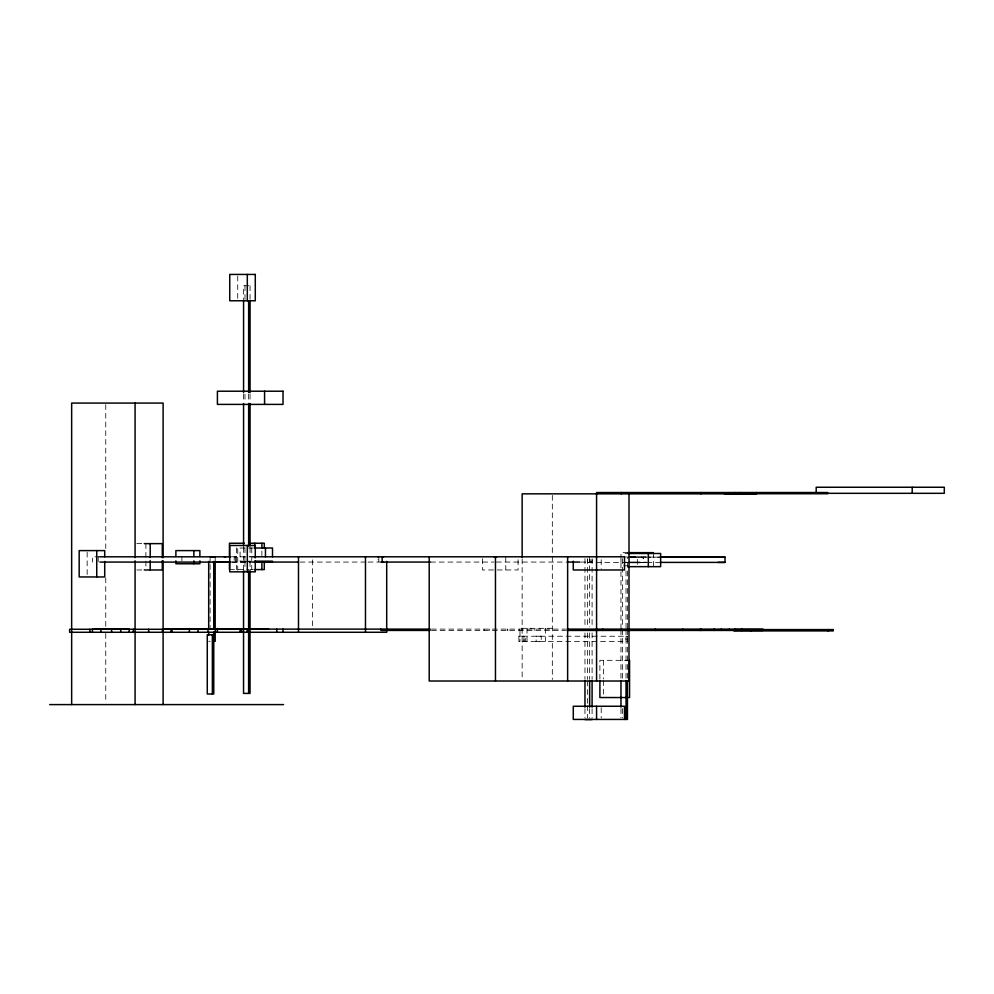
<?xml version="1.0" encoding="UTF-8"?>
<svg xmlns="http://www.w3.org/2000/svg" width="994" height="994" viewBox="0 0 994 994"><rect width="100%" height="100%" fill="white"/><g stroke="black" fill="none" stroke-linecap="round" stroke-linejoin="round"><path stroke-width="0.75" stroke-dasharray="4.97 3.73" d="M590.063 559.423L590.063 562.057L592.076 562.07L592.076 559.436M244.946 556.839L244.946 562.107L243.542 562.119L243.53 556.851L244.946 556.839L244.984 547.508M627.438 636.247L626.034 636.259L626.034 641.528L627.438 641.515L627.438 636.247L518.918 636.222L518.918 641.49L627.438 641.515M646.336 556.988L643.193 557L643.205 562.269L646.336 562.269L640.409 562.269M587.417 559.771L587.417 562.405L592.076 562.393L592.076 559.759M518.918 636.222L525.354 636.21L525.354 641.478L518.918 641.49M248.786 285.75L243.567 285.75L243.567 299.691M136.812 543.631L142.887 543.631M253.52 548.005L240.076 548.005L240.076 561.175L250.525 561.175M628.009 552.639L620.964 552.639L620.964 628.171M625.04 553.496L628.146 553.496M99.897 556.802L92.517 556.814L92.529 562.082M231.577 556.789L251.022 556.851M624.095 556.988L627.45 557L627.45 628.171M640.397 556.988L658.537 557.125M659.258 557.149L640.745 557.149L643.205 557.137L643.205 562.405L640.745 562.418L659.258 562.418M248.761 561.598L243.542 561.598L243.542 570.904M231.59 562.057L250.811 562.095M299.964 562.07L366.649 562.07M368.066 562.057L383.572 562.057M430.526 562.07L493.919 562.07M496.366 562.057L565.971 562.07M580.844 562.057L592.076 562.07M231.788 562.107L251.022 562.119M624.095 562.269L627.065 562.269M587.417 562.405L627.636 562.393M623.785 565.81L628.009 565.81M229.44 569.587L248.848 569.587M249.929 569.587L253.333 569.587M136.812 569.972L142.887 569.972M552.403 628.32L519.974 628.32L519.974 641.49M431.421 629.115L565.561 629.115M431.421 630.432L565.561 630.432M208.69 641.329L210.094 641.329M629.562 660.327L599.891 660.327L599.891 678.939M215.176 556.826L215.176 560.778M620.964 559.634L620.964 562.269M378.826 556.789L378.826 562.057L377.956 562.07L377.956 559.436M98.207 556.789L98.207 562.057M653.393 552.639L653.393 565.81M637.34 559.349L637.34 565.213M627.45 629.711L627.45 679.213M626.034 570.929L626.034 628.171M626.034 629.711L626.034 679.213M622.368 558.553L622.368 628.171M622.368 629.711L622.368 679.213M622.368 708.61L622.368 717.892M620.964 629.711L620.964 679.213M620.964 708.61L620.964 717.892M603.42 660.327L603.42 678.939M603.42 680.492L603.42 695.999M601.208 559.721L601.208 568.506M601.208 707.728L601.208 717.979M592.089 558.678L592.089 626.754M592.089 632.942L592.089 679.349M592.089 708.734L592.089 718.016M589.641 557.137L589.641 626.754M589.641 632.942L589.641 679.349M589.641 708.734L589.641 718.016M587.417 558.678L587.417 626.754M587.417 632.942L587.417 679.349M587.417 680.89L587.417 704.1M587.417 705.641L587.417 718.016M584.969 558.678L584.969 626.754M584.969 632.942L584.969 679.349M584.969 708.734L584.969 718.016M552.329 495.385L552.329 679.461M545.358 628.32L545.358 641.49M534.213 629.115L534.213 630.432M527.019 628.32L527.019 641.49M522.272 629.115L522.272 630.432M522.148 558.802L522.148 679.461M519.116 629.115L519.116 630.432M518.085 559.721L518.085 569.972L482.488 569.972L482.488 556.789M507.772 629.115L507.772 630.432M507.263 629.115L507.263 630.432M505.772 556.789L505.772 569.972M489.657 629.115L489.657 630.432M483.966 629.115L483.966 630.432M312.514 559.87L312.514 627.649M261.882 550.987L261.882 555.634M251.743 547.893L251.743 569.587M250.053 285.75L250.053 299.691M250.053 394.171L250.053 401.911M250.053 547.508L250.053 556.802M250.028 561.598L250.028 570.904M248.649 394.171L248.649 401.911M244.984 285.75L244.984 299.691M244.984 394.171L244.984 401.911M244.959 561.598L244.959 570.904M243.567 394.171L243.567 401.911M243.567 547.508L243.567 556.802M237.728 275.984L237.728 299.231M237.728 548.589L237.728 570.283M236.497 547.893L236.497 569.587M210.094 558.367L210.094 562.977M210.094 564.517L210.094 627.5M181.89 556.454L181.89 560.852M145.907 543.631L145.907 568.431M105.749 404.62L105.749 548.427M105.749 577.8L105.749 627.289M105.749 633.464L105.749 703.056M87.161 552.155L87.161 575.402M235.64 556.826L234.224 556.839L234.224 562.107L235.64 562.095L235.64 556.826M541.221 636.21L536.151 636.222L536.164 641.49L541.233 641.478L541.221 636.21M524 641.478L523.987 636.21L523.95 641.49"/><path stroke-width="1.49" d="M377.944 556.802L378.826 556.789M493.919 556.802L496.851 556.802M211.759 556.839L213.163 556.826M224.321 556.826L225.725 556.814M383.572 556.789L382.156 556.802L382.156 562.07L383.572 562.057M224.321 562.095L225.737 562.082M266.007 562.119L272.493 562.095M717.892 562.418L725.024 562.393L725.011 557.125L660.091 557.125L725.011 557.125M210.094 556.839L215.176 556.826M827.033 493.322L944.3 493.322L944.3 487.246L816.198 487.246L816.198 491.806M724.154 493.732L827.642 493.732L827.642 492.527L596.574 492.527L596.574 681.014M244.375 543.246L229.44 543.246L229.44 557.187M249.929 543.246L264.292 543.246L264.292 547.893M144.254 543.631L162.295 543.631L162.295 557.584M254.588 548.005L272.505 548.005L272.505 556.789M628.009 552.639L653.393 552.639M628.121 553.496L660.637 553.496L660.637 566.667L628.121 566.667M99.897 556.802L230.658 556.826M251.88 556.802L624.505 556.789L624.505 569.972L573.277 569.972L573.277 561.188M639.987 557.125L629.177 557.125L635.328 557.137M254.588 561.175L272.505 561.175M99.909 562.07L230.67 562.095M251.892 562.07L298.411 562.07M381.037 562.07L430.526 562.07M567.027 562.057L579.788 562.07M213.263 562.107L230.248 562.107M255.023 562.107L267.423 562.107M629.165 562.405L639.999 562.393M660.078 562.405L725.024 562.393M254.414 569.587L264.292 569.587L264.292 561.834M144.254 569.972L162.295 569.972L162.295 560.678M430.191 629.115L162.407 629.115L162.407 632.271M567.114 629.115L762.932 629.115L762.932 630.432L567.114 630.432M268.902 629.277L69.617 629.277L69.617 632.271L386.703 632.271L386.703 561.411M430.191 630.432L380.851 630.432L380.851 629.115M213.76 634.744L207.274 634.744L207.274 694.011L213.76 694.011L213.76 632.109M212.629 641.329L215.176 641.329L215.176 632.109M49.7 704.597L283.563 704.597M584.969 719.569L592.089 719.569M912.206 487.246L912.206 493.322M828.139 629.587L828.139 630.904M756.583 492.527L756.583 493.844L522.148 493.844L522.148 557.261M750.756 629.587L750.756 630.904M741.872 629.115L741.872 630.432M739.362 492.527L739.362 493.844M734.939 492.527L734.939 493.844M734.939 629.115L734.939 630.432M729.372 629.115L729.372 630.432M721.309 629.115L721.309 630.432M714.102 629.115L714.102 630.432M700.894 492.527L700.894 493.844M700.273 629.115L700.273 630.432M682.766 629.115L682.766 630.432M655.307 629.115L655.307 630.432M648.336 553.496L648.336 566.667M629.562 660.327L629.562 697.539L599.891 697.539L599.891 680.492M629.003 493.844L629.003 681.014L429.209 681.014L429.209 556.789M627.388 629.115L627.388 630.432M627.45 680.766L627.45 719.432L573.277 719.432L573.277 706.262L624.505 706.262L624.505 719.432M626.034 680.492L626.034 719.432M621.238 492.527L621.238 493.844M621.238 629.115L621.238 630.432M620.964 680.766L620.964 707.057M602.786 629.115L602.786 630.432M596.574 706.262L596.574 719.432M592.089 680.89L592.089 707.194M589.641 680.89L589.641 707.194M584.969 680.89L584.969 707.194M567.636 556.789L567.636 681.014M495.459 556.789L495.459 681.014M365.481 556.789L365.481 632.271M298.486 556.789L298.486 632.271M283.017 629.115L283.017 632.271M276.73 629.115L276.73 632.271M265.46 548.005L265.46 556.789M264.578 391.214L264.578 404.396M261.882 543.246L261.882 547.893M261.882 561.834L261.882 569.587M255.284 557.882L255.284 545.482L229.738 545.482L229.738 571.836L255.284 571.836L255.284 560.989M254.824 543.246L254.824 546.34M250.053 301.232L250.053 392.618M250.053 403.465L250.053 545.967M250.028 570.904L250.028 693.402L243.542 693.402L243.542 570.904M248.649 301.232L248.649 392.618M248.649 403.465L248.649 545.967M248.624 570.904L248.624 693.402M247.307 274.431L247.307 300.772M247.307 545.482L247.307 571.836M247.146 629.115L247.146 632.271M243.567 301.232L243.567 392.618M243.567 403.465L243.567 545.967M241.654 629.115L241.654 632.271M240.113 629.115L240.113 632.271M229.44 561.834L229.44 569.587M217.413 629.115L217.413 632.271M215.338 629.115L215.338 632.271M215.176 561.448L215.176 629.04M213.76 561.448L213.76 629.04M212.356 634.744L212.356 694.011M208.69 561.448L208.69 629.04M208.69 632.109L208.69 635.178M208.019 629.115L208.019 632.271M199.881 556.454L199.881 550.601L175.888 550.601L175.888 556.454M199.881 560.852L199.881 563.772L175.888 563.772L175.888 560.852M198.042 629.115L198.042 632.271M193.867 550.601L193.867 556.454M193.867 560.852L193.867 563.772M189.382 629.115L189.382 632.271M172.061 629.115L172.061 632.271M171.018 629.115L171.018 632.271M163.103 557.696L163.103 403.079L71.655 403.079L71.655 704.597M163.103 560.79L163.103 704.597M150.206 543.631L150.206 557.584M150.206 560.678L150.206 569.972M148.64 629.277L148.64 632.271M135.085 403.079L135.085 557.696M135.085 560.79L135.085 704.597M133.308 629.277L133.308 632.271M129.17 632.271L129.17 629.115L92.442 629.115L92.442 632.271M120.709 629.115L120.709 632.271M111.614 629.277L111.614 632.271M104.718 556.802L104.718 550.601L79.172 550.601L79.172 576.955L104.718 576.955L104.718 561.448M100.903 629.115L100.903 632.271M96.741 550.601L96.741 576.955M89.882 629.277L89.882 632.271M255.284 274.431L229.738 274.431L229.738 300.772L255.284 300.772L255.284 274.431M283.017 391.214L217.413 391.214L217.413 404.396L283.017 404.396L283.017 391.214M833.258 629.587L733.92 629.587L733.92 630.904L833.258 630.904L833.258 629.587M700.981 630.432L700.981 629.115L700.894 630.432"/></g></svg>
